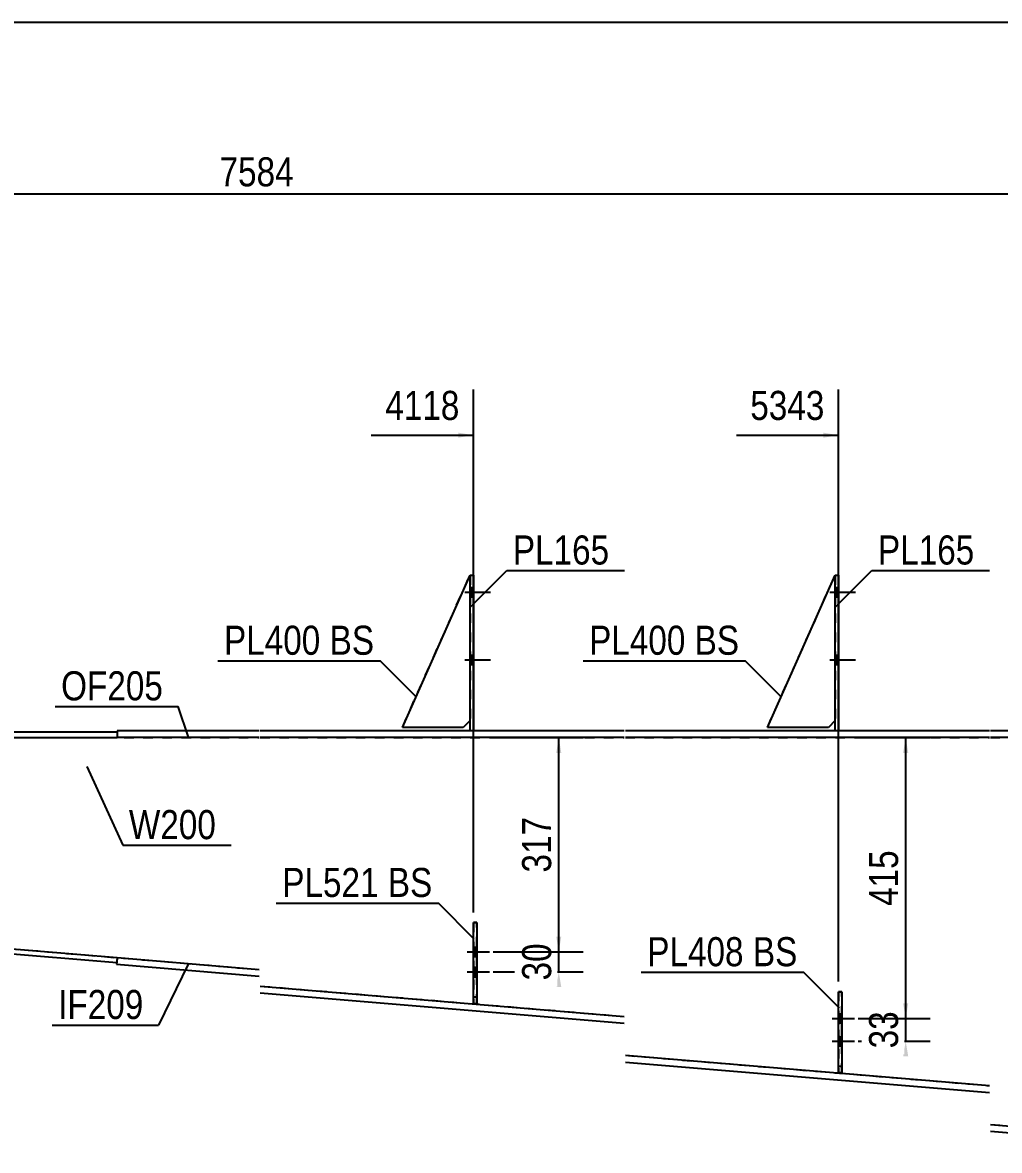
# Model space of a CAD drawing. Header units: millimetres. Extents: x -33 to 369, y -197 to 80.
# Drawn here: x 135.8 to 232.1, y -30.7 to 80.4 of the extents above; entities that cross this region are included whole.
import ezdxf

# ---------------------------------------------------------------- set-up
doc = ezdxf.new("R2010")
doc.units = ezdxf.units.MM
doc.linetypes.add('DXK_LINE_DOT1', pattern=[1.8814, 0.9407, -0.9407])
doc.linetypes.add('DXK_LINE_DOT2', pattern=[3.9198, 1.9599, -1.9599])
doc.styles.add('Arial Narrow', font='ARIALN.TTF', dxfattribs={"height": 0.2})

# ---------------------------------------------------------------- blocks, each defined once
blk = doc.blocks.new('Unknown-627306682-1201')
at = {"color": 5, "linetype": 'Continuous'}
blk.add_line((369.14, 80.43), (-30.86, 80.43), dxfattribs=at)
blk = doc.blocks.new('Part-627306682-1953 - 1579')
at = {"color": 2, "linetype": 'Continuous'}
for p, q in [((209.21, 11), (215.88, 26)), ((215.88, 11.67), (215.21, 11)), ((215.21, 11), (209.21, 11))]:
    blk.add_line(p, q, dxfattribs=at)
blk = doc.blocks.new('Part-627306682-1690 - 1579')
at = {"color": 2, "linetype": 'Continuous'}
for p, q in [((125.14, 10), (125.14, -10)), ((253.9, 10), (253.9, 6.12)), ((253.9, -30), (253.9, 2.51))]:
    blk.add_line(p, q, dxfattribs=at)
at = {"color": 7, "linetype": 'DXK_LINE_DOT1'}
for p, q in [((125.14, 10), (159.14, 10)), ((159.24, 10), (195.11, 10)), ((195.21, 10), (231.08, 10)), ((231.18, 10), (253.9, 10)), ((253.9, -30), (253.9, 2.51)), ((125.14, -10), (159.14, -12.84)), ((159.24, -14.47), (195.11, -17.46)), ((195.21, -21.29), (231.08, -24.28)), ((231.18, -28.1), (253.9, -30))]:
    blk.add_line(p, q, dxfattribs=at)
blk = doc.blocks.new('Part-627306682-1712 - 1579')
at = {"color": 2, "linetype": 'Continuous'}
for p, q in [((145.14, 10.67), (145.14, 10)), ((159.14, 10.67), (145.14, 10.67)), ((159.14, 10), (145.14, 10)), ((179.91, 10.67), (159.24, 10.67)), ((195.11, 10), (159.24, 10)), ((195.11, 10.67), (180.24, 10.67)), ((215.88, 10.67), (195.21, 10.67)), ((231.08, 10), (195.21, 10)), ((231.08, 10.67), (216.21, 10.67)), ((251.84, 10.67), (231.18, 10.67)), ((304.73, 10), (231.18, 10)), ((295.96, 10.67), (252.18, 10.67)), ((313.27, 10.67), (296.3, 10.67)), ((318.85, 10), (304.73, 10)), ((318.85, 10.67), (313.61, 10.67)), ((318.85, 10.67), (318.85, 10))]:
    blk.add_line(p, q, dxfattribs=at)
at = {"color": 7, "linetype": 'DXK_LINE_DOT1'}
for p, q in [((180.24, 10.67), (179.91, 10.67)), ((216.21, 10.67), (215.88, 10.67)), ((252.18, 10.67), (251.84, 10.67)), ((296.3, 10.67), (295.96, 10.67)), ((304.73, 10), (304.73, 10)), ((304.73, 10), (304.73, 10)), ((313.61, 10.67), (313.27, 10.67))]:
    blk.add_line(p, q, dxfattribs=at)
blk = doc.blocks.new('Bolt-627306682-2070 - 1579')
at = {"color": 3, "linetype": 'DXK_LINE_DOT2'}
for p, q in [((179.61, -11.1), (181.81, -11.1)), ((180.24, -10.64), (180.58, -10.64)), ((180.24, -11.57), (180.58, -11.57)), ((179.61, -13.08), (181.81, -13.08)), ((180.24, -12.62), (180.58, -12.62)), ((180.24, -13.55), (180.58, -13.55))]:
    blk.add_line(p, q, dxfattribs=at)
blk = doc.blocks.new('Part-627306682-1646 - 1579')
at = {"color": 2, "linetype": 'Continuous'}
for p, q in [((145.14, -11.67), (145.09, -12.33)), ((145.14, -11.67), (159.14, -12.84)), ((145.09, -12.33), (159.14, -13.51)), ((159.24, -14.47), (195.11, -17.46)), ((159.24, -15.14), (195.11, -18.13)), ((195.21, -21.29), (231.08, -24.28)), ((195.21, -21.96), (231.08, -24.95)), ((231.18, -28.1), (253.9, -30)), ((231.18, -28.77), (253.85, -30.66)), ((253.9, -30), (253.85, -30.66))]:
    blk.add_line(p, q, dxfattribs=at)
blk = doc.blocks.new('Part-627306682-1717 - 1579')
at = {"color": 2, "linetype": 'Continuous'}
for p, q in [((0, -10), (44.2, -10)), ((44.2, -10.53), (0, -10.53)), ((44.3, -10), (82.06, -10)), ((96.92, -10.53), (44.3, -10.53)), ((96.92, -10), (82.39, -10)), ((125.14, -10), (97.02, -10)), ((125.12, -10.53), (97.02, -10.53)), ((145.1, -12.2), (125.12, -10.53)), ((125.14, -10), (145.14, -11.67)), ((145.14, -11.67), (145.1, -12.2))]:
    blk.add_line(p, q, dxfattribs=at)
at = {"color": 7, "linetype": 'DXK_LINE_DOT1'}
for p, q in [((0, -10.53), (0, -10)), ((82.39, -10), (82.06, -10))]:
    blk.add_line(p, q, dxfattribs=at)
blk = doc.blocks.new('Part-627306682-1921 - 1579')
at = {"color": 7, "linetype": 'DXK_LINE_DOT1'}
for p, q in [((180.24, -8.22), (180.24, -16.22)), ((180.58, -8.22), (180.24, -8.22)), ((180.58, -16.22), (180.58, -8.22)), ((180.24, -15.55), (180.58, -15.55)), ((180.24, -16.22), (180.58, -16.22))]:
    blk.add_line(p, q, dxfattribs=at)
blk = doc.blocks.new('Part-627306682-1722 - 1579')
at = {"color": 2, "linetype": 'Continuous'}
for p, q in [((0, 10.53), (29.21, 10.53)), ((0, 10), (44.2, 10)), ((44.2, 10.53), (29.55, 10.53)), ((64.97, 10.53), (44.3, 10.53)), ((44.3, 10), (96.92, 10)), ((81.72, 10.53), (65.3, 10.53)), ((96.92, 10.53), (82.06, 10.53)), ((117.69, 10.53), (97.02, 10.53)), ((97.02, 10), (145.14, 10)), ((145.14, 10.53), (118.02, 10.53)), ((145.14, 10.53), (145.14, 10))]:
    blk.add_line(p, q, dxfattribs=at)
at = {"color": 7, "linetype": 'DXK_LINE_DOT1'}
for p, q in [((0, 10.53), (0, 10)), ((29.55, 10.53), (29.21, 10.53)), ((65.3, 10.53), (64.97, 10.53)), ((82.06, 10.53), (81.72, 10.53)), ((118.02, 10.53), (117.69, 10.53))]:
    blk.add_line(p, q, dxfattribs=at)
blk = doc.blocks.new('Bolt-627306682-2063 - 1579')
at = {"linetype": 'Continuous'}
for points in [[(180.24, 23.87), (180.24, 24.8), (179.91, 24.8), (179.91, 23.87)], [(180.24, 23.87), (180.24, 24.8), (179.91, 24.8), (179.91, 23.87)], [(180.24, 23.87), (180.24, 24.8), (179.91, 24.8), (179.91, 23.87)], [(180.24, 17.2), (180.24, 18.13), (179.91, 18.13), (179.91, 17.2)], [(180.24, 17.2), (180.24, 18.13), (179.91, 18.13), (179.91, 17.2)], [(180.24, 17.2), (180.24, 18.13), (179.91, 18.13), (179.91, 17.2)]]:
    blk.add_hatch(color=3, dxfattribs=at).paths.add_polyline_path(points)
at = {"color": 3, "linetype": 'Continuous'}
for p, q in [((179.91, 24.8), (180.24, 24.8)), ((179.91, 24.8), (180.24, 24.8)), ((179.91, 24.8), (180.24, 24.8)), ((179.38, 24.33), (181.91, 24.33)), ((179.38, 24.33), (181.91, 24.33)), ((179.38, 24.33), (181.91, 24.33)), ((179.91, 23.87), (180.24, 23.87)), ((179.91, 23.87), (180.24, 23.87)), ((179.91, 23.87), (180.24, 23.87)), ((179.91, 18.13), (180.24, 18.13)), ((179.91, 18.13), (180.24, 18.13)), ((179.91, 18.13), (180.24, 18.13)), ((179.38, 17.67), (181.91, 17.67)), ((179.38, 17.67), (181.91, 17.67)), ((179.38, 17.67), (181.91, 17.67)), ((179.91, 17.2), (180.24, 17.2)), ((179.91, 17.2), (180.24, 17.2)), ((179.91, 17.2), (180.24, 17.2))]:
    blk.add_line(p, q, dxfattribs=at)
blk = doc.blocks.new('Part-627306682-1749 - 1579')
at = {"color": 7, "linetype": 'DXK_LINE_DOT1'}
for p, q in [((209.21, 11), (215.88, 26)), ((215.88, 26), (215.88, 11.67)), ((215.88, 11.67), (215.21, 11)), ((215.21, 11), (209.21, 11))]:
    blk.add_line(p, q, dxfattribs=at)
blk = doc.blocks.new('Part-627306682-1771 - 1579')
at = {"color": 7, "linetype": 'DXK_LINE_DOT1'}
for p, q in [((216.21, -15.03), (216.21, -23.03)), ((216.54, -15.03), (216.21, -15.03)), ((216.54, -23.03), (216.54, -15.03)), ((216.21, -22.37), (216.54, -22.37)), ((216.21, -23.03), (216.54, -23.03))]:
    blk.add_line(p, q, dxfattribs=at)
blk = doc.blocks.new('Bolt-627306682-2071 - 1579')
at = {"linetype": 'Continuous'}
for points in [[(180.24, -10.64), (180.24, -11.57), (180.58, -11.57), (180.58, -10.64)], [(180.24, -12.62), (180.24, -13.55), (180.58, -13.55), (180.58, -12.62)]]:
    blk.add_hatch(color=3, dxfattribs=at).paths.add_polyline_path(points)
at = {"color": 3, "linetype": 'Continuous'}
for p, q in [((179.61, -11.1), (181.81, -11.1)), ((180.24, -10.64), (180.58, -10.64)), ((180.24, -11.57), (180.58, -11.57)), ((179.61, -13.08), (181.81, -13.08)), ((180.24, -12.62), (180.58, -12.62)), ((180.24, -13.55), (180.58, -13.55))]:
    blk.add_line(p, q, dxfattribs=at)
blk = doc.blocks.new('Part-627306682-1943 - 1579')
at = {"color": 2, "linetype": 'Continuous'}
for p, q in [((180.24, -16.22), (180.24, -8.22)), ((180.24, -8.22), (180.58, -8.22)), ((180.58, -8.22), (180.58, -16.22)), ((180.58, -16.22), (180.24, -16.22))]:
    blk.add_line(p, q, dxfattribs=at)
blk = doc.blocks.new('Part-627306682-1879 - 1579')
at = {"color": 2, "linetype": 'Continuous'}
for p, q in [((216.21, -23.03), (216.21, -15.03)), ((216.21, -15.03), (216.54, -15.03)), ((216.54, -15.03), (216.54, -23.03)), ((216.54, -23.03), (216.21, -23.03))]:
    blk.add_line(p, q, dxfattribs=at)
blk = doc.blocks.new('Part-627306682-1894 - 1579')
at = {"color": 7, "linetype": 'DXK_LINE_DOT1'}
for p, q in [((173.24, 11), (179.91, 26)), ((179.91, 26), (179.91, 11.67)), ((179.91, 11.67), (179.24, 11)), ((179.24, 11), (173.24, 11))]:
    blk.add_line(p, q, dxfattribs=at)
blk = doc.blocks.new('Bolt-627306682-2059 - 1579')
at = {"linetype": 'Continuous'}
for points in [[(216.21, 23.87), (216.21, 24.8), (215.88, 24.8), (215.88, 23.87)], [(216.21, 23.87), (216.21, 24.8), (215.88, 24.8), (215.88, 23.87)], [(216.21, 23.87), (216.21, 24.8), (215.88, 24.8), (215.88, 23.87)], [(216.21, 17.2), (216.21, 18.13), (215.88, 18.13), (215.88, 17.2)], [(216.21, 17.2), (216.21, 18.13), (215.88, 18.13), (215.88, 17.2)], [(216.21, 17.2), (216.21, 18.13), (215.88, 18.13), (215.88, 17.2)]]:
    blk.add_hatch(color=3, dxfattribs=at).paths.add_polyline_path(points)
at = {"color": 3, "linetype": 'Continuous'}
for p, q in [((215.88, 24.8), (216.21, 24.8)), ((215.88, 24.8), (216.21, 24.8)), ((215.88, 24.8), (216.21, 24.8)), ((215.34, 24.33), (217.88, 24.33)), ((215.34, 24.33), (217.88, 24.33)), ((215.34, 24.33), (217.88, 24.33)), ((215.88, 23.87), (216.21, 23.87)), ((215.88, 23.87), (216.21, 23.87)), ((215.88, 23.87), (216.21, 23.87)), ((215.88, 18.13), (216.21, 18.13)), ((215.88, 18.13), (216.21, 18.13)), ((215.88, 18.13), (216.21, 18.13)), ((215.34, 17.67), (217.88, 17.67)), ((215.34, 17.67), (217.88, 17.67)), ((215.34, 17.67), (217.88, 17.67)), ((215.88, 17.2), (216.21, 17.2)), ((215.88, 17.2), (216.21, 17.2)), ((215.88, 17.2), (216.21, 17.2))]:
    blk.add_line(p, q, dxfattribs=at)
blk = doc.blocks.new('Part-627306682-2125 - 1579')
at = {"color": 2, "linetype": 'Continuous'}
for p, q in [((173.24, 11), (179.91, 26)), ((179.91, 11.67), (179.24, 11)), ((179.24, 11), (173.24, 11))]:
    blk.add_line(p, q, dxfattribs=at)
blk = doc.blocks.new('Bolt-627306682-2065 - 1579')
at = {"color": 3, "linetype": 'DXK_LINE_DOT2'}
for p, q in [((215.58, -17.67), (217.78, -17.67)), ((216.21, -17.2), (216.54, -17.2)), ((216.21, -18.13), (216.54, -18.13)), ((215.58, -19.9), (217.78, -19.9)), ((216.21, -19.43), (216.54, -19.43)), ((216.21, -20.37), (216.54, -20.37))]:
    blk.add_line(p, q, dxfattribs=at)
blk = doc.blocks.new('Bolt-627306682-2069 - 1579')
at = {"linetype": 'Continuous'}
for points in [[(216.21, -17.2), (216.21, -18.13), (216.54, -18.13), (216.54, -17.2)], [(216.21, -19.43), (216.21, -20.37), (216.54, -20.37), (216.54, -19.43)]]:
    blk.add_hatch(color=3, dxfattribs=at).paths.add_polyline_path(points)
at = {"color": 3, "linetype": 'Continuous'}
for p, q in [((215.58, -17.67), (217.78, -17.67)), ((216.21, -17.2), (216.54, -17.2)), ((216.21, -18.13), (216.54, -18.13)), ((215.58, -19.9), (217.78, -19.9)), ((216.21, -19.43), (216.54, -19.43)), ((216.21, -20.37), (216.54, -20.37))]:
    blk.add_line(p, q, dxfattribs=at)
blk = doc.blocks.new('Part-627306682-2201 - 1579')
at = {"color": 2, "linetype": 'Continuous'}
for p, q in [((179.91, 10.67), (179.91, 26)), ((179.91, 26), (180.24, 26)), ((180.24, 26), (180.24, 10.67)), ((180.24, 10.67), (179.91, 10.67))]:
    blk.add_line(p, q, dxfattribs=at)
blk = doc.blocks.new('Part-627306682-2221 - 1579')
at = {"color": 2, "linetype": 'Continuous'}
for p, q in [((215.88, 10.67), (215.88, 26)), ((215.88, 26), (216.21, 26)), ((216.21, 26), (216.21, 10.67)), ((216.21, 10.67), (215.88, 10.67))]:
    blk.add_line(p, q, dxfattribs=at)
blk = doc.blocks.new('StraightDimension-627306682-3399 - 1579')
at = {"linetype": 'Continuous'}
for points in [[(188.9, -9.6), (188.65, -11.1), (188.4, -9.6)], [(188.4, -14.58), (188.65, -13.08), (188.9, -14.58)]]:
    blk.add_hatch(color=7, dxfattribs=at).paths.add_polyline_path(points)
at = {"color": 7, "linetype": 'Continuous'}
for p, q in [((182.19, -11.1), (191.05, -11.1)), ((188.65, -13.08), (188.65, -11.1)), ((182.19, -13.08), (191.05, -13.08))]:
    blk.add_line(p, q, dxfattribs=at)
at = {"color": 0}
blk.add_wipeout([(188.5, -9.67), (184.3, -9.67), (184.3, -14.52), (188.5, -14.52)], dxfattribs=at)
at = {"color": 3, "style": 'Arial Narrow'}
blk.add_text('30', height=2.863, rotation=90.0002, dxfattribs=at).set_placement((187.9, -13.92))
blk = doc.blocks.new('StraightDimension-627306682-5279 - 1579')
at = {"color": 7, "linetype": 'Continuous'}
blk.add_line((-1.07, 63.55), (318.85, 63.55), dxfattribs=at)
at = {"color": 0}
blk.add_wipeout([(163.15, 63.7), (163.15, 67.9), (154.63, 67.9), (154.63, 63.7)], dxfattribs=at)
at = {"color": 3, "style": 'Arial Narrow'}
blk.add_text('7584', height=2.863, dxfattribs=at).set_placement((155.23, 64.3))
blk = doc.blocks.new('StraightDimension-627306682-5311 - 1579')
at = {"linetype": 'Continuous'}
blk.add_hatch(color=7, dxfattribs=at).paths.add_polyline_path([(178.74, 40.04), (180.24, 39.79), (178.74, 39.54)])
at = {"color": 7, "linetype": 'Continuous'}
for p, q in [((180.24, -7.22), (180.24, 44.29)), ((170.18, 39.79), (180.24, 39.79))]:
    blk.add_line(p, q, dxfattribs=at)
at = {"color": 0}
blk.add_wipeout([(179.47, 40.69), (179.47, 44.89), (170.96, 44.89), (170.96, 40.69)], dxfattribs=at)
at = {"color": 3, "style": 'Arial Narrow'}
blk.add_text('4118', height=2.863, dxfattribs=at).set_placement((171.56, 41.29))
blk = doc.blocks.new('StraightDimension-627306682-3375 - 1579')
at = {"linetype": 'Continuous'}
for points in [[(223.08, -16.17), (222.83, -17.67), (222.58, -16.17)], [(222.58, -21.4), (222.83, -19.9), (223.08, -21.4)]]:
    blk.add_hatch(color=7, dxfattribs=at).paths.add_polyline_path(points)
at = {"color": 7, "linetype": 'Continuous'}
for p, q in [((218.16, -17.67), (225.23, -17.67)), ((222.83, -19.9), (222.83, -17.67)), ((218.16, -19.9), (225.23, -19.9))]:
    blk.add_line(p, q, dxfattribs=at)
at = {"color": 0}
blk.add_wipeout([(222.68, -16.36), (218.48, -16.36), (218.48, -21.21), (222.68, -21.21)], dxfattribs=at)
at = {"color": 3, "style": 'Arial Narrow'}
blk.add_text('33', height=2.863, rotation=90.0002, dxfattribs=at).set_placement((222.08, -20.61))
blk = doc.blocks.new('StraightDimension-627306682-3374 - 1579')
at = {"linetype": 'Continuous'}
for points in [[(222.58, 8.5), (222.83, 10), (223.08, 8.5)], [(223.08, -16.17), (222.83, -17.67), (222.58, -16.17)]]:
    blk.add_hatch(color=7, dxfattribs=at).paths.add_polyline_path(points)
at = {"color": 7, "linetype": 'Continuous'}
for p, q in [((218.16, 10), (225.23, 10)), ((222.83, -17.67), (222.83, 10)), ((218.16, -17.67), (225.23, -17.67))]:
    blk.add_line(p, q, dxfattribs=at)
at = {"color": 0}
blk.add_wipeout([(222.68, -0.49), (218.48, -0.49), (218.48, -7.18), (222.68, -7.18)], dxfattribs=at)
at = {"color": 3, "style": 'Arial Narrow'}
blk.add_text('415', height=2.863, rotation=90.0002, dxfattribs=at).set_placement((222.08, -6.58))
blk = doc.blocks.new('StraightDimension-627306682-3398 - 1579')
at = {"linetype": 'Continuous'}
for points in [[(188.4, 8.5), (188.65, 10), (188.9, 8.5)], [(188.9, -9.6), (188.65, -11.1), (188.4, -9.6)]]:
    blk.add_hatch(color=7, dxfattribs=at).paths.add_polyline_path(points)
at = {"color": 7, "linetype": 'Continuous'}
for p, q in [((182.19, 10), (191.05, 10)), ((188.65, -11.1), (188.65, 10)), ((182.19, -11.1), (191.05, -11.1))]:
    blk.add_line(p, q, dxfattribs=at)
at = {"color": 0}
blk.add_wipeout([(188.5, 2.79), (184.3, 2.79), (184.3, -3.89), (188.5, -3.89)], dxfattribs=at)
at = {"color": 3, "style": 'Arial Narrow'}
blk.add_text('317', height=2.863, rotation=90.0002, dxfattribs=at).set_placement((187.9, -3.29))
blk = doc.blocks.new('StraightDimension-627306682-5310 - 1579')
at = {"linetype": 'Continuous'}
blk.add_hatch(color=7, dxfattribs=at).paths.add_polyline_path([(214.71, 40.04), (216.21, 39.79), (214.71, 39.54)])
at = {"color": 7, "linetype": 'Continuous'}
for p, q in [((216.21, -14.03), (216.21, 44.29)), ((206.15, 39.79), (216.21, 39.79))]:
    blk.add_line(p, q, dxfattribs=at)
at = {"color": 0}
blk.add_wipeout([(215.43, 40.69), (215.43, 44.89), (206.92, 44.89), (206.92, 40.69)], dxfattribs=at)
at = {"color": 3, "style": 'Arial Narrow'}
blk.add_text('5343', height=2.863, dxfattribs=at).set_placement((207.52, 41.29))
blk = doc.blocks.new('MarkSet-627306682-4168 - 1579')
at = {"color": 7, "linetype": 'Continuous'}
for p in [(191.04, 17.56), (210.56, 14.02)]:
    blk.add_line(p, (207.03, 17.56), dxfattribs=at)
at = {"color": 0}
for points in [[(201.14, 18.16), (201.14, 21.16), (191.64, 21.16), (191.64, 18.16)], [(206.43, 18.16), (206.43, 21.16), (202.04, 21.16), (202.04, 18.16)]]:
    blk.add_wipeout(points, dxfattribs=at)
for points in [[(201.14, 18.16), (201.14, 21.16), (191.64, 21.16), (191.64, 18.16)], [(206.43, 18.16), (206.43, 21.16), (202.04, 21.16), (202.04, 18.16)]]:
    blk.add_wipeout(points, dxfattribs=at)
at = {"color": 3, "style": 'Arial Narrow'}
for s, p in [('PL400', (191.64, 18.16)), ('BS', (202.04, 18.16))]:
    blk.add_text(s, height=2.863, dxfattribs=at).set_placement(p)
blk = doc.blocks.new('MarkSet-627306682-4179 - 1579')
at = {"color": 7, "linetype": 'Continuous'}
for p in [(160.81, -6.3), (180.33, -9.84)]:
    blk.add_line(p, (176.79, -6.3), dxfattribs=at)
at = {"color": 0}
for points in [[(170.91, -5.7), (170.91, -2.7), (161.41, -2.7), (161.41, -5.7)], [(176.19, -5.7), (176.19, -2.7), (171.81, -2.7), (171.81, -5.7)]]:
    blk.add_wipeout(points, dxfattribs=at)
for points in [[(170.91, -5.7), (170.91, -2.7), (161.41, -2.7), (161.41, -5.7)], [(176.19, -5.7), (176.19, -2.7), (171.81, -2.7), (171.81, -5.7)]]:
    blk.add_wipeout(points, dxfattribs=at)
at = {"color": 3, "style": 'Arial Narrow'}
for s, p in [('PL521', (161.41, -5.7)), ('BS', (171.81, -5.7))]:
    blk.add_text(s, height=2.863, dxfattribs=at).set_placement(p)
blk = doc.blocks.new('MarkSet-627306682-4190 - 1579')
at = {"color": 7, "linetype": 'Continuous'}
for p in [(196.77, -13.12), (216.3, -16.65)]:
    blk.add_line(p, (212.76, -13.12), dxfattribs=at)
at = {"color": 0}
for points in [[(206.88, -12.52), (206.88, -9.52), (197.37, -9.52), (197.37, -12.52)], [(212.16, -12.52), (212.16, -9.52), (207.78, -9.52), (207.78, -12.52)]]:
    blk.add_wipeout(points, dxfattribs=at)
for points in [[(206.88, -12.52), (206.88, -9.52), (197.37, -9.52), (197.37, -12.52)], [(212.16, -12.52), (212.16, -9.52), (207.78, -9.52), (207.78, -12.52)]]:
    blk.add_wipeout(points, dxfattribs=at)
at = {"color": 3, "style": 'Arial Narrow'}
for s, p in [('PL408', (197.37, -12.52)), ('BS', (207.78, -12.52))]:
    blk.add_text(s, height=2.863, dxfattribs=at).set_placement(p)
blk = doc.blocks.new('MarkSet-627306682-4271 - 1579')
at = {"color": 7, "linetype": 'Continuous'}
for p in [(155.07, 17.56), (174.6, 14.02)]:
    blk.add_line(p, (171.06, 17.56), dxfattribs=at)
at = {"color": 0}
for points in [[(165.18, 18.16), (165.18, 21.16), (155.67, 21.16), (155.67, 18.16)], [(170.46, 18.16), (170.46, 21.16), (166.08, 21.16), (166.08, 18.16)]]:
    blk.add_wipeout(points, dxfattribs=at)
for points in [[(165.18, 18.16), (165.18, 21.16), (155.67, 21.16), (155.67, 18.16)], [(170.46, 18.16), (170.46, 21.16), (166.08, 21.16), (166.08, 18.16)]]:
    blk.add_wipeout(points, dxfattribs=at)
at = {"color": 3, "style": 'Arial Narrow'}
for s, p in [('PL400', (155.67, 18.16)), ('BS', (166.08, 18.16))]:
    blk.add_text(s, height=2.863, dxfattribs=at).set_placement(p)
blk = doc.blocks.new('Mark-627306682-4290 - 1579')
at = {"color": 7, "linetype": 'Continuous'}
for p in [(152.14, -12.31), (138.73, -18.32)]:
    blk.add_line(p, (149.23, -18.32), dxfattribs=at)
at = {"color": 0}
blk.add_wipeout([(147.73, -17.72), (147.73, -14.72), (139.33, -14.72), (139.33, -17.72)], dxfattribs=at)
blk.add_wipeout([(147.73, -17.72), (147.73, -14.72), (139.33, -14.72), (139.33, -17.72)], dxfattribs=at)
at = {"color": 3, "style": 'Arial Narrow'}
blk.add_text('IF209', height=2.863, dxfattribs=at).set_placement((139.33, -17.72))
blk = doc.blocks.new('Mark-627306682-4296 - 1579')
at = {"color": 7, "linetype": 'Continuous'}
for p, q in [((142.16, 7.14), (145.7, -0.6)), ((145.7, -0.6), (156.38, -0.6))]:
    blk.add_line(p, q, dxfattribs=at)
at = {"color": 0}
blk.add_wipeout([(154.88, 0), (154.88, 3), (146.3, 3), (146.3, 0)], dxfattribs=at)
blk.add_wipeout([(154.88, 0), (154.88, 3), (146.3, 3), (146.3, 0)], dxfattribs=at)
at = {"color": 3, "style": 'Arial Narrow'}
blk.add_text('W200', height=2.863, dxfattribs=at).set_placement((146.3, 0))
blk = doc.blocks.new('Mark-627306682-4299 - 1579')
at = {"color": 7, "linetype": 'Continuous'}
for p in [(139.02, 13.07), (152.16, 10.05)]:
    blk.add_line(p, (151.17, 13.07), dxfattribs=at)
at = {"color": 0}
blk.add_wipeout([(149.67, 13.67), (149.67, 16.67), (139.62, 16.67), (139.62, 13.67)], dxfattribs=at)
blk.add_wipeout([(149.67, 13.67), (149.67, 16.67), (139.62, 16.67), (139.62, 13.67)], dxfattribs=at)
at = {"color": 3, "style": 'Arial Narrow'}
blk.add_text('OF205', height=2.863, dxfattribs=at).set_placement((139.62, 13.67))
blk = doc.blocks.new('Mark-627306682-4332 - 1579')
at = {"color": 7, "linetype": 'Continuous'}
for p, q in [((180, 22.91), (183.53, 26.45)), ((183.53, 26.45), (195.14, 26.45))]:
    blk.add_line(p, q, dxfattribs=at)
at = {"color": 0}
blk.add_wipeout([(193.64, 27.05), (193.64, 30.05), (184.13, 30.05), (184.13, 27.05)], dxfattribs=at)
blk.add_wipeout([(193.64, 27.05), (193.64, 30.05), (184.13, 30.05), (184.13, 27.05)], dxfattribs=at)
at = {"color": 3, "style": 'Arial Narrow'}
blk.add_text('PL165', height=2.863, dxfattribs=at).set_placement((184.13, 27.05))
blk = doc.blocks.new('Mark-627306682-4335 - 1579')
at = {"color": 7, "linetype": 'Continuous'}
for p, q in [((215.96, 22.91), (219.5, 26.45)), ((219.5, 26.45), (231.1, 26.45))]:
    blk.add_line(p, q, dxfattribs=at)
at = {"color": 0}
blk.add_wipeout([(229.6, 27.05), (229.6, 30.05), (220.1, 30.05), (220.1, 27.05)], dxfattribs=at)
blk.add_wipeout([(229.6, 27.05), (229.6, 30.05), (220.1, 30.05), (220.1, 27.05)], dxfattribs=at)
at = {"color": 3, "style": 'Arial Narrow'}
blk.add_text('PL165', height=2.863, dxfattribs=at).set_placement((220.1, 27.05))

msp = doc.modelspace()

# ---------------------------------------------------------------- block references
for name in ['Unknown-627306682-1201', 'Part-627306682-1894 - 1579', 'Part-627306682-2125 - 1579', 'Part-627306682-2201 - 1579', 'Part-627306682-1953 - 1579', 'Part-627306682-1749 - 1579', 'Part-627306682-2221 - 1579', 'Bolt-627306682-2063 - 1579', 'Bolt-627306682-2059 - 1579', 'Part-627306682-1722 - 1579', 'Part-627306682-1690 - 1579', 'Part-627306682-1712 - 1579', 'Part-627306682-1921 - 1579', 'Part-627306682-1943 - 1579', 'Part-627306682-1717 - 1579', 'Bolt-627306682-2070 - 1579', 'Bolt-627306682-2071 - 1579', 'Part-627306682-1646 - 1579', 'Part-627306682-1771 - 1579', 'Part-627306682-1879 - 1579', 'Bolt-627306682-2065 - 1579', 'Bolt-627306682-2069 - 1579']:
    msp.add_blockref(name, (0, 0))

# ---------------------------------------------------------------- next in the draw order: block references
for name in ['StraightDimension-627306682-5279 - 1579', 'Mark-627306682-4296 - 1579', 'StraightDimension-627306682-3399 - 1579', 'Mark-627306682-4290 - 1579', 'StraightDimension-627306682-3375 - 1579']:
    msp.add_blockref(name, (0, 0))

# ---------------------------------------------------------------- next in the draw order: block references
for name in ['StraightDimension-627306682-5311 - 1579', 'StraightDimension-627306682-5310 - 1579', 'Mark-627306682-4299 - 1579', 'StraightDimension-627306682-3398 - 1579', 'StraightDimension-627306682-3374 - 1579']:
    msp.add_blockref(name, (0, 0))

# ---------------------------------------------------------------- next in the draw order: block references
for name in ['Mark-627306682-4332 - 1579', 'Mark-627306682-4335 - 1579', 'MarkSet-627306682-4271 - 1579', 'MarkSet-627306682-4168 - 1579', 'MarkSet-627306682-4179 - 1579', 'MarkSet-627306682-4190 - 1579']:
    msp.add_blockref(name, (0, 0))

doc.saveas('drawing.dxf')
